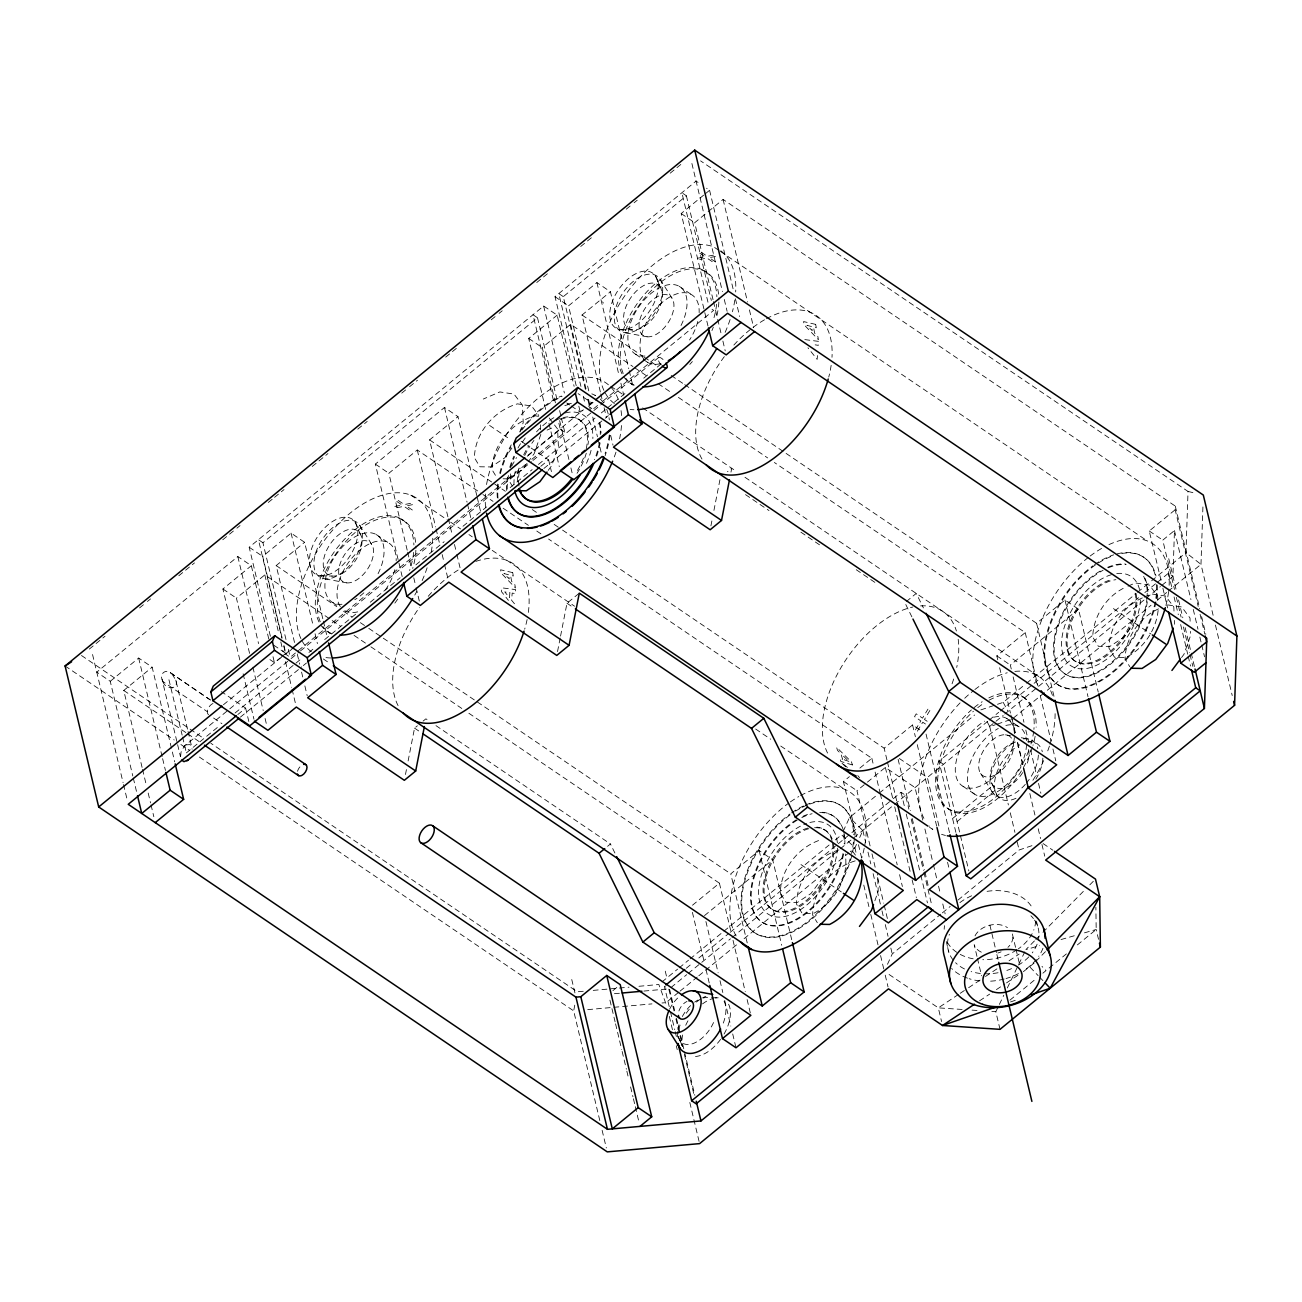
<?xml version="1.0" encoding="UTF-8"?>
<svg xmlns="http://www.w3.org/2000/svg" width="1302" height="1302" viewBox="0 0 1302 1302"><rect width="100%" height="100%" fill="white"/><g stroke="black" fill="none" stroke-linecap="round" stroke-linejoin="round"><path stroke-width="0.75" stroke-dasharray="5 3.75" d="M180.587 756.592L181.059 752.084L184.314 746.111L228.208 710.127M1161.937 585.314L1172.939 576.298L1174.469 530.549L1162.767 540.151L1174.502 589.464M708.142 211.673L723.098 199.434L1175.299 506.12L1175.169 509.766L1198.198 606.423M1151.603 580.806L1185.959 552.65L1188.026 491.456L700.574 160.878M1202.918 506.934L1200.981 564.352L1213.106 615.26M817.461 355.56L817.151 359.401L807.956 347.797M510.644 473.879L509.587 481.545L512.321 486.102M599.799 1120.55L573.677 1010.889L574.768 1005.16M405.475 774.511L406.598 768.701M408.112 760.97L414.541 728.127L417.389 725.8M557.533 651.553L560.169 638.013M560.56 636.092L566.988 603.233L579.292 593.159M710.908 525.878L712.422 518.147M713.935 510.417L720.364 477.574M730.975 472.121L731.724 468.264L727.476 471.747M519.905 432.101L523.225 422.499L522.411 405.182L513.997 394.083L499.822 391.935L483.319 399.03M540.818 434.429L534.194 453.617L528.238 461.705M874.863 900.772L878.232 891.219L877.532 873.967M843.175 831.343L849.522 817.493L877.678 794.448M856.504 844.412L854.909 847.879L850.239 851.72M859.678 837.495L862.868 830.578L849.522 817.493M887.476 964.31L892.244 953.943L940.809 914.15M1000.017 1029.345L995.818 1011.719L998.471 1006.234M999.366 1004.412L1003.777 995.265M1007.325 987.958L1017.936 966.035M1018.815 964.196L1025.016 951.404M511.702 466.197L516.487 457.604M915.404 729.885L920.839 720.901L914.541 716.621L916.217 713.854L922.516 718.134L927.952 709.151M917.34 731.187L922.776 722.203L929.075 726.483M929.888 710.469L924.453 719.453L927.61 721.585M511.849 448.165L504.704 457.865L491.131 466.946L479.885 466.783L474.4 457.686C474.921 432.85 493.946 410.716 517.415 403.864L531.59 406.012L538.8 415.517M527.05 463.333L522.297 469.794L508.708 478.876L503.093 478.794M548.207 470.396L551.771 465.546L558.395 446.358L557.598 429.042L553.985 424.289M822.978 877.418L810.967 893.514L797.263 902.514L785.903 902.27L780.305 893.091C780.647 869.085 798.338 846.886 821.025 839.741M1135.425 621.428L1123.414 637.524L1109.711 646.541L1098.367 646.297L1092.752 637.101C1093.094 616.058 1106.993 595.323 1126.197 586.958M1181.532 657.559L1183.941 654.336L1190.679 635.23L1190.533 631.389M1034.423 940.955L1025.895 949.581L1039.566 945.675M1035.839 939.507L1041.519 933.762M1042.935 932.313L1084.127 890.601M1089.807 884.855L1094.071 880.526M1023.356 971.683L1034.358 962.894M1035.774 961.446L1045.718 951.388M89.317 649.08L105.023 636.222M139.558 607.92L145.84 602.777M147.403 601.491L150.544 598.92M178.813 575.761L194.503 562.903M222.756 539.76L235.32 529.458M236.899 528.173L240.04 525.601M268.293 502.458L272.997 498.601M274.576 497.315L283.999 489.585M312.252 466.442L327.941 453.584M357.773 429.139L367.197 421.425M401.732 393.123L408.014 387.98M409.593 386.694L417.437 380.265M445.691 357.106L458.255 346.82M491.228 319.804L497.494 314.661M499.073 313.375L502.214 310.804M536.75 282.518L547.735 273.501M580.708 246.501L591.694 237.501M626.229 209.199L632.512 204.056M634.09 202.77L637.231 200.199M670.188 173.182L682.753 162.896M268.765 638.908L251.335 565.719L237.827 556.556L96.755 672.141L110.247 681.304L132.804 775.992M270.393 636.271L249.187 547.247L543.65 306.003L557.158 315.165L574.117 386.368M576.216 385.701L555.01 296.693L696.082 181.108L699.093 183.143M285.984 639.51L262.939 542.739L537.514 317.769L533.006 314.726L554.18 403.587M585.412 389.461L563.294 296.644L686.382 195.805L681.89 192.745L708.239 303.35M110.247 681.304L138.663 658.031L152.155 667.194L171.897 750.033M239.845 660L222.919 588.992L251.335 565.719M282.013 637.508L262.695 556.41L291.095 533.136L304.603 542.299L322.929 619.231M402.155 576.542L375.367 464.098L444.487 407.477L457.978 416.624L476.776 495.541M545.668 409.446L528.742 338.439L557.158 315.165M588.781 390.909L568.518 305.856L596.918 282.583L610.426 291.746L628.752 368.678M707.979 325.988L681.19 213.544L703.617 195.17M705.114 193.949L709.59 190.271L706.595 188.237M142.081 767.399L123.755 690.467L152.155 667.194M249.577 653.376L236.427 598.155L264.827 574.882L330.496 619.41M294.529 642.504L276.187 565.573L304.603 542.299M407.2 550.193L388.859 473.261L417.275 449.987L481.252 493.377M447.904 516.829L429.579 439.897L457.978 416.624M555.417 402.823L542.25 347.585L570.65 324.328L632.951 366.562M600.352 391.951L582.01 315.019L610.426 291.746M713.024 299.639L694.682 222.707L706.644 212.91M269.921 659.593L274.413 662.637L280.093 657.982M281.525 656.826L285.789 653.327L283.901 645.418M571.236 405.98L580.236 412.083L583.084 409.756M588.764 405.101L591.613 402.774L578.104 393.627M223.439 704.74L283.559 655.492M285.089 654.239L292.787 647.94M527.961 455.261L583.459 409.788M589.611 404.743L592.687 402.22M525.585 464.456L290.216 657.282L285.724 654.222L292.006 649.08M527.359 456.253L560.299 429.269L558.428 421.36M589.204 405.589L593.875 401.765M531.851 459.313L564.808 432.313L561.504 418.495M593.712 408.633L601.491 402.253M603.054 400.983L713.675 310.348L710.68 308.314M229.787 708.841L289.483 659.919M291.062 658.633L298.907 652.204M300.485 650.919L531.428 461.705M533.006 460.403L658.698 357.432M186.365 752.898L219.371 725.849M235.092 712.975L302.682 657.608M308.965 652.448L313.684 648.591M324.686 639.575L357.692 612.526M370.273 602.224L400.137 577.762M415.843 564.889L444.145 541.713M463.007 526.252L486.574 506.934M510.156 487.615L532.16 469.599M538.442 464.44L595.03 418.088M601.312 412.929L606.032 409.072M607.611 407.786L624.895 393.611M643.758 378.166L662.62 362.705M237.81 714.538L245.639 708.125L221.421 691.688M540.786 466.311L548.63 459.899L527.684 445.691M240.414 717.109L301.738 666.868M303.301 665.582L306.458 662.995M543.894 468.476L603.64 419.521M605.218 418.219L608.36 415.647M423.069 721.145L425.9 718.818L429.269 721.096M607.595 846.3L610.443 843.973L615.797 854.844M906.322 601.557L916.266 593.403L923.411 607.904M692.485 905.216L719.404 883.163L468.541 713.04M747.218 942.908L730.764 873.854L759.164 850.58L772.672 859.743L791.942 940.63M856.586 836.779L843.436 781.542L849.409 776.643M859.873 768.082L871.835 758.285L548.581 539.044M886.971 760.026L884.139 748.194L912.556 724.921L921.556 731.024M997.755 659.821L996.811 655.882L1025.227 632.609L774.365 462.487M1053.969 696.293L1036.587 623.3L1064.987 600.027L1078.495 609.19L1098.237 692.046M1161.01 580.301L1149.259 530.988L1177.659 507.715M612.917 990.627L618.759 985.842M704.496 915.599L772.672 859.743M870.094 845.942L856.944 790.705L865.911 783.365M867.409 782.128L885.344 767.431L915.046 787.58L923.037 821.123M1011.263 668.984L1010.319 665.045L1078.495 609.19M879.241 793.162L974.612 715.01M661.969 981.952L677.593 969.144M679.156 967.874L688.514 960.192M690.076 958.907L829.081 845.031M835.331 839.92L841.58 834.794L854.909 847.879L856.781 855.707M980.878 709.883L1003.224 702.364L1025.081 684.445M1026.643 683.176L1135.979 593.598M1137.541 592.312L1150.04 582.075M686.317 968.232L692.583 963.089M698.865 957.963L728.648 933.55M730.21 932.281L836.812 844.949M838.374 843.663L891.675 799.998M893.237 798.712L901.082 792.283L905.574 795.343L908.877 809.16M955.88 832.352L938.954 761.263L987.681 721.341M989.243 720.055L998.683 712.324M1000.245 711.038L1138.566 597.716M1144.849 592.556L1155.851 583.54M1157.429 582.254L1168.431 573.238L1172.939 576.298M671.035 987.502L686.675 974.677M688.237 973.408L730.471 938.807M732.033 937.521L1003.175 715.368M1004.753 714.082L1144.784 599.359M1146.216 598.188L1160.424 586.551M678.521 992.401L666.022 1002.638L662.002 1002.996M680.067 991.131L697.254 977.053M698.8 975.784L737.827 943.804M744.077 938.693L848.676 852.989M997.186 724.124L1012.093 719.111L1151.033 605.284M1157.266 600.173L1166.641 592.491M1168.203 591.206L1200.981 564.352L1185.959 552.65M952.592 818.535L990.464 787.498A33.087 18.846 -55.9 0 1 1015.202 741.814M957.1 821.578L994.972 790.558M942.371 912.881L950.2 906.452M958.044 900.04L1019.124 849.994L1032.16 845.6M1009.929 1000.148L1036.587 978.307M1042.869 973.18L1045.994 970.608L1041.974 966.393M1049.135 968.037L1066.387 953.894M1077.372 944.91L1096.186 929.498L1095.877 907.315M958.532 994.419L938.319 1007.862L887.573 973.457M960.209 993.296L966.947 988.804M968.623 987.697L983.791 977.607M985.468 976.484L997.267 968.639M1009.05 960.795L1019.157 954.073M979.56 1000.831L989.666 994.11M996.404 989.618L1004.835 984.019M1006.511 982.896L1021.679 972.806M185.795 744.874L190.059 744.614L192.159 749.203M1128.02 586.16L1135.295 582.954L1149.357 585.037L1157.657 596.039L1157.885 601.801M1142.359 597.911C1123.154 606.293 1109.255 627.027 1108.93 648.07L1114.528 657.25L1125.888 657.494C1143.872 648.461 1156.583 629.338 1158.194 609.466M1144.181 597.113L1151.473 593.924L1165.518 596.007L1173.818 607.009L1174.046 612.754M1158.536 608.88C1139.331 617.262 1125.433 637.98 1125.091 659.04L1129.762 666.689M839.025 849.913C815.605 856.928 796.775 879.241 796.482 904.06L802.081 913.239L813.441 913.483C834.728 902.644 848.985 877.873 845.275 853.949M855.186 860.882C831.766 867.897 812.953 890.194 812.643 915.029L817.314 922.679M547.084 430.083L552.601 427.723M1010.531 1001.954L1016.195 999.985M987.079 721.617L989.732 726.63L995.33 724.758M1061.049 939.539L1076.656 935.08M1084.468 932.834L1096.186 929.498L1098.514 939.279M697.807 258.187L705.049 256.787L698.751 252.507L700.981 252.067L707.279 256.348L714.521 254.932M699.744 259.505L706.986 258.089L713.284 262.369L715.514 261.93L709.216 257.666L716.458 256.25M394.815 506.429L402.074 505.013L395.775 500.733L398.005 500.31L404.304 504.574L411.546 503.158M396.768 507.731L404.011 506.332L410.309 510.596L412.539 510.156L406.24 505.892L413.483 504.476M583.28 991.261L577.323 991.798L210.891 743.296M593.224 990.383L629.012 987.176M638.957 986.281L658.845 984.507L666.966 1006.544M614.414 993.703L620.305 993.182M643.904 991.066L669.472 988.788L674.631 1010.482M587.723 1009.636L651.976 1003.891M620.956 329.731L632.56 329.976M320.601 575.826L332.205 576.07M1027.799 741.782L1031.672 741.863M711.478 997.69L719.209 997.853A33.087 18.846 -55.9 0 0 715.465 997.983M962.113 1009.457L938.319 1007.862L941.574 1021.565M972.024 1010.124L977.965 1010.515M991.847 1011.459L995.818 1011.719M804.815 339.61L818.616 341.384L818.291 345.323L815.166 344.851M1167.634 604.893L1181.695 606.96L1189.995 617.978L1190.223 623.723M538.556 416.331L535.008 415.794C511.54 422.645 492.514 444.779 491.993 469.615L496.567 477.199M625.465 332.791L647.11 336.795M325.093 578.869L346.739 582.873M1005.518 734.816L1011.41 735.907M1021.256 737.729L1027.164 738.82M1188.026 491.456L1193.755 492.807M210.68 700.085L170.269 672.678C165.598 668.723 159.544 674.127 162.066 679.4L177.153 742.71M681.19 213.544L694.682 222.707M1149.259 530.988L1162.767 540.151M718.785 250.31L713.805 246.941A93.093 53.024 -55.9 0 0 629.208 289.728A93.093 53.024 -55.9 0 0 603.9 390.356M720.445 251.432L1147.241 540.9M703.926 270.572L705.944 271.939M679.286 286.342L691.395 294.561M1113.422 608.587L1150.903 634.009M563.294 296.644L558.802 293.601L580.92 386.417M555.01 296.693L568.518 305.856M582.01 315.019L642.618 356.113M644.311 357.253L657.77 366.399M671.246 375.529L683.029 383.52M684.722 384.66L1036.587 623.3M635.636 354.242L641.707 358.343M643.221 359.368L647.761 362.461M1075.24 661.188L1076.217 661.839M634.627 367.717L646.41 375.708M658.194 383.699L671.669 392.83M678.407 397.403L767.643 457.913M631.193 383.716L633.211 385.083A67.297 38.328 -55.9 0 1 625.823 378.215M610.801 386.287L624.228 395.385M642.667 407.9L736.769 471.682M744.972 477.281L1040.884 677.968M528.742 338.439L542.25 347.585M996.811 655.882L1010.319 665.045M745.525 494.63L769.01 510.563M800.893 532.176L821.025 545.831M856.244 569.723L876.376 583.377M594.949 395.19L595.616 395.629A76.834 43.763 -55.9 0 0 590.294 393.35M1021.224 695.789L1023.242 697.156M566.744 402.936L569.739 404.971M578.218 419.032L579.195 419.7M1006.674 718.427L1018.799 726.646M560.299 429.269L564.808 432.313M521.125 441.248L526.041 444.568M489.617 425.461L507.617 437.684M938.954 761.263L943.445 764.307L968.851 870.957M963.041 786.31L975.149 794.529M1043.114 843.582L1052.927 850.239M429.579 439.897L505.339 491.277M532.274 509.554L537.335 512.972M554.164 524.397L560.902 528.97M562.578 530.109L884.139 748.194M899.291 758.464L927.349 777.489L939.572 828.788M948.491 808.949L950.509 810.316M482.928 494.516L493.035 501.368M503.125 508.219L528.384 525.341M536.798 531.053L541.86 534.487M929.53 827.242L932.85 829.488A93.093 53.024 -55.9 0 1 929.042 825.907M375.367 464.098L388.859 473.261M843.436 781.542L856.944 790.705M410.83 495.167L449.027 521.077M450.687 522.2L460.648 528.954M468.948 534.585L472.268 536.847M492.205 550.355L574.573 606.211M755.665 729.039L770.703 739.243M780.744 746.046L844.266 789.126M566.988 603.233L573.694 607.79M400.951 518.798L402.969 520.165M823.775 829.26L824.752 829.927M376.294 534.569L388.419 542.788M800.974 864.577L841.727 892.212M262.939 542.739L258.431 539.679L281.964 638.419M332.661 602.468L338.715 606.586M249.187 547.247L262.695 556.41M276.187 565.573L336.795 606.667M343.533 611.24L351.947 616.953M360.377 622.665L367.099 627.222M368.791 628.361L730.764 873.854M772.265 909.414L773.242 910.082M332.173 620.549L340.587 626.262M354.063 635.392L369.215 645.662M370.891 646.817L461.803 708.467M328.218 631.958L330.22 633.325A67.297 38.328 -55.9 0 1 322.847 626.457M435.975 725.637L610.443 843.973M222.919 588.992L236.427 598.155M323.319 658.958L329.959 663.467M414.541 728.127L419.586 731.545M273.778 645.19L285.789 653.327M170.269 672.678L209.882 699.727M162.066 679.4L162.929 681.581L207.311 711.673M213.577 718.02L221.91 723.668M81.473 655.508L204.17 738.722M123.755 690.467L185.958 732.635M187.634 733.775L199.401 741.766M65.1 665.973L174.208 739.975M180.913 744.516L189.311 750.212M199.385 757.048L573.677 1010.889M845.584 766.748L841.32 762.581L848.806 768.489M1030.094 967.207L1038.133 975.621M1039.484 977.021L1043.504 981.22M172.076 674.078L175.819 680.132L187.569 729.478M514.485 603.786L511.605 600.271L512.191 593.094L515.315 593.549L515.641 589.611L501.84 587.837L501.514 591.678L508.415 600.368M857.79 775.585L859.532 777.733M549.167 417.942L552.78 422.694M853.07 851.98L855.447 855.137M602.598 301.852L603.396 303.089M980.65 773.486L992.629 792.544M660 279.067A33.087 18.846 -55.9 0 1 637.427 329.797A33.087 18.846 -55.9 0 1 618.043 301.641A33.087 18.846 -55.9 0 1 660 279.067L671.978 298.109A23.81 13.557 -55.9 0 1 655.736 334.647A23.81 13.557 -55.9 0 1 641.772 314.368A23.81 13.557 -55.9 0 1 671.978 298.109M359.629 525.145A33.087 18.846 -55.9 0 1 337.072 575.875A33.087 18.846 -55.9 0 1 317.672 547.719A33.087 18.846 -55.9 0 1 359.629 525.145L371.607 544.203A23.81 13.557 -55.9 0 1 355.365 580.725A23.81 13.557 -55.9 0 1 341.401 560.446A23.81 13.557 -55.9 0 1 371.607 544.203M162.929 681.581C164.915 689.686 179.318 690.353 175.819 680.132M1003.224 702.364L1007.65 710.729M905.785 604.535L912.051 617.213M1015.462 742.042A26.463 15.071 -55.9 0 0 990.692 780.565L997.137 795.587M655.492 276.008A33.087 18.846 -55.9 0 1 632.935 326.737A33.087 18.846 -55.9 0 1 613.535 298.581A33.087 18.846 -55.9 0 1 655.492 276.008L660.195 287.01A26.463 15.071 -55.9 0 1 642.146 327.583A26.463 15.071 -55.9 0 1 626.636 305.059A26.463 15.071 -55.9 0 1 660.195 287.01M657.656 281.053L661.921 291.03M678.244 1036.555L682.508 1046.531A33.087 18.846 -55.9 0 1 682.639 1034.781M679.986 1040.591L682.329 1046.076M355.12 522.102A33.087 18.846 -55.9 0 1 332.563 572.831A33.087 18.846 -55.9 0 1 313.18 544.659A33.087 18.846 -55.9 0 1 355.12 522.102L361.565 537.124M1215.433 625.058L1232.229 695.545M1175.299 506.12L1199.728 608.701M1201.616 616.578L1205.847 634.334M1200.086 614.316L1204.789 634.041M1174.469 530.549L1190.923 599.587M1193.267 609.45L1197.97 629.192M1199.858 637.069L1201.258 642.993M1201.73 644.962L1204.545 656.794M1168.74 558.672L1176.227 590.115M1178.57 599.962L1182.818 617.766M1185.146 627.58L1194.569 667.145M1176.39 597.358L1181.093 617.083M1183.437 626.946L1189.54 652.595M1190.012 654.564L1192.844 666.396M1168.431 573.238L1172.191 589.041M1174.078 596.934L1178.31 614.723M1180.67 624.586L1187.717 654.222M1188.189 656.192L1190.549 666.071M1162.881 588.195L1167.585 607.92M1064.987 600.027L1088.016 696.684M1025.227 632.609L1037.906 685.877M1040.265 695.74L1051.072 741.098M1052.944 748.992L1055.776 760.84M1013.135 676.877L1023.942 722.252M1025.83 730.129L1028.645 741.977M1030.533 749.871L1036.636 775.504M1038.524 783.397L1040.868 793.26M1012.093 719.111L1015.82 734.767M1017.692 742.612L1023.291 766.097M1029.817 793.52L1034.944 815.052M1038.215 828.756L1040.542 838.553M1041.942 844.428L1044.741 856.179M999.643 667.714L1010.45 713.089M1010.922 715.058L1015.153 732.814M1017.497 742.677L1023.144 766.357M1036.441 921.149L1037.71 926.438M989.732 726.63L1008.399 804.962M1010.271 812.79L1014.925 832.369M1017.253 842.166L1019.124 849.994M1015.544 947.335L1012.305 933.762A19.855 14.468 -13.4 0 1 1007.943 947.368M1015.999 949.272L1019.694 964.782M989.894 925.169L996.421 952.576M996.893 954.529L998.292 960.404M926.048 734.084L949.549 832.71M976.972 956.384L974.205 944.764A19.855 14.468 -13.4 0 0 983.026 952.869M977.428 958.337L981.594 975.784M947.563 862.315L948.979 868.239M912.556 724.921L915.371 736.753M917.259 744.646L936.984 827.502M924.908 829L932.899 862.542M933.371 864.512L936.659 878.329M938.547 886.206L940.418 894.1M942.778 903.962L945.122 913.825M946.277 941.525L948.8 952.087M898.12 759.326L910.342 810.609M912.214 818.502L924.436 869.785M924.908 871.77L928.668 887.541M911.221 819.039L923.46 870.387M923.932 872.356L931.923 905.932M901.082 792.283L904.369 806.117M906.257 814.01L920.368 873.251M920.839 875.237L927.431 902.872M887.443 761.995L896.834 801.446M885.344 767.431L892.863 798.989M894.734 806.882L910.244 871.982M912.132 879.875L916.364 897.631M871.835 758.285L873.251 764.193M875.123 772.086L879.827 791.811M880.298 793.781L897.208 864.805M899.568 874.667L902.384 886.499M723.098 199.434L747.527 302.015M749.415 309.892L753.646 327.648M871.982 853.835L875.269 867.637M877.613 877.499L883.716 903.149M884.188 905.118L887.476 918.935M862.868 830.578L865.667 842.329M867.995 852.126L870.794 863.877M873.121 873.658L881.519 908.91M881.991 910.863L883.391 916.738M885.262 924.566L888.045 936.317M890.845 948.068L892.244 953.943M709.59 190.271L733.091 288.898M735.435 298.76L739.666 316.516M858.474 844.673L861.761 858.474M691.899 163.499L722.415 291.583M724.286 299.476L727.102 311.308M863.779 885.083L868.906 906.615M870.778 914.46L878.232 945.773M880.575 955.57L883.83 969.274M885.23 975.149L888.029 986.9M713.48 301.608L717.239 317.395M717.711 319.364L720.999 333.166M722.887 341.059L725.23 350.922M686.382 195.805L711.331 300.469M759.164 850.58L781.721 945.268M629.224 370.647L632.984 386.434M596.918 282.583L619.003 375.301M620.891 383.195L623.707 395.027M719.404 883.163L731.154 932.476M733.026 940.369L745.249 991.668M747.12 999.562L750.88 1015.332M600.808 393.92L602.224 399.828M604.112 407.721L606.455 417.584M610.687 435.34L613.03 445.203M570.65 324.328L586.632 391.397M588.52 399.275L590.392 407.168M592.736 417.031L597.439 436.756M597.911 438.741L601.67 454.512M587.772 399.34L590.587 411.188M583.263 396.296L585.151 404.19M705.912 921.507L718.118 972.806M720.006 980.699L722.822 992.531M724.709 1000.424L730.813 1026.057M732.7 1033.951L735.988 1047.768M578.837 406.159L580.236 412.083M692.404 912.36L704.154 961.673M706.026 969.567L709.33 983.368M543.65 306.003L564.384 393.041M537.514 317.769L557.272 400.723M559.632 410.602L561.032 416.526M559.632 420.579L569.039 460.029M570.911 467.923L572.799 475.816M548.956 423.264L559.29 466.653M548.63 459.899L551.43 471.633M665.273 971.162L667.129 978.99M676.519 1018.376L684.038 1049.933M684.51 1051.902L694.845 1095.307M674.045 1010.987L668.87 989.26L664.378 986.216L670.009 1009.913M675.933 1018.896L682.508 1046.531M684.396 1054.441L694.275 1095.91M670.481 1011.882L674.729 1029.654M675.185 1031.64L676.601 1037.564M669.293 1016.341L672.548 1030.045M676.291 1045.718L677.219 1049.624M689.816 1102.501L699.141 1141.659M609.922 1000.148L615.097 1021.842M615.569 1023.828L621.672 1049.461M622.144 1051.446L626.376 1069.186M626.848 1071.172L628.248 1077.079M630.607 1086.942L632.951 1096.805M633.423 1098.79L634.839 1104.698M635.295 1106.667L639.054 1122.454M477.248 497.51L481.008 513.297M444.487 407.477L467.044 502.165M467.516 504.134L471.275 519.921M571.757 979.527L575.028 993.231M602.126 1130.331L606.325 1147.957M448.376 518.814L452.136 534.585M454.479 544.448L456.367 552.341M456.839 554.31L460.599 570.097M417.275 449.987L435.6 526.919M436.072 528.889L439.832 544.675M442.175 554.538L444.063 562.431M444.519 564.401L448.279 580.187M407.656 552.162L411.416 567.949M413.776 577.811L415.647 585.705M416.119 587.674L419.407 601.475M323.401 621.2L327.16 636.987M291.095 533.136L313.18 625.855M315.068 633.748L317.411 643.611M297.344 654.336L299.688 664.199M301.576 672.092L302.975 678.017M304.863 685.894L307.207 695.756M288.344 649.372L290.216 657.282M283.836 646.329L285.724 654.222M264.827 574.882L278.937 634.058M280.809 641.951L283.152 651.814M285.512 661.676L291.615 687.326M292.087 689.295L295.847 705.066M273.013 656.713L274.413 662.637M237.827 556.556L258.561 643.595M252.881 667.194L263.216 710.583M265.087 718.476L266.975 726.37M243.132 673.818L253.939 719.192M245.639 708.125L248.91 721.829M188.041 731.447L191.801 747.25M168.951 679.758L182.134 735.109M182.606 737.078L185.893 750.912M177.625 744.695L180.457 756.56M172.369 752.019L174.712 761.882M138.663 658.031L162.148 756.657M162.62 758.643L165.452 770.475M142.553 769.368L146.312 785.139M148.184 793.032L150.544 802.895M151.016 804.88L153.831 816.712M133.276 777.961L137.036 793.748M92.556 654.515L123.072 782.616M123.544 784.585L127.303 800.372M540.363 424.81L540.721 432.508M1174.355 620.436L1174.518 624.26M678.928 1010.97A10.351 5.892 -55.9 0 1 686.968 1001.433M661.286 364.999A6.624 2.506 50.7 0 1 658.405 357.611A6.624 2.506 50.7 0 1 665.062 361.744M208.58 714.635A6.624 3.776 -55.9 0 1 208.06 708.695A6.624 3.776 -55.9 0 1 213.609 703.308M297.54 771.272A6.624 3.776 -55.9 0 1 301.12 765.706M1023.405 738.934A33.087 18.846 -55.9 0 1 1037.808 748.715M1038.361 755.079A33.087 18.846 -55.9 0 1 1026.432 783.072M1025.325 784.357A33.087 18.846 -55.9 0 1 990.464 787.498M1027.913 741.994A33.087 18.846 -55.9 0 1 1042.3 751.759M1042.853 758.122A33.087 18.846 -55.9 0 1 1035.92 779.084M1015.999 798.256A33.087 18.846 -55.9 0 1 994.468 783.332A33.087 18.846 -55.9 0 1 1019.694 744.858M1028.58 749.545A26.463 15.071 -55.9 0 1 1025.992 766.553M1022.737 772.558A26.463 15.071 -55.9 0 1 990.692 780.565M724.075 1001.173A33.087 18.846 -55.9 0 1 722.935 1024.039M677.463 1037.124A33.087 18.846 -55.9 0 1 678.13 1031.737M678.57 1029.882A33.087 18.846 -55.9 0 1 681.239 1022.233M686.252 1013.282A33.087 18.846 -55.9 0 1 690.483 1007.829M696.44 1002.068A33.087 18.846 -55.9 0 1 701.16 998.699M702.738 997.804A33.087 18.846 -55.9 0 1 705.896 996.323M728.583 1004.216A33.087 18.846 -55.9 0 1 722.561 1036.522M720.608 1039.37A33.087 18.846 -55.9 0 1 693.152 1056.443M685.731 1025.276A33.087 18.846 -55.9 0 1 688.904 1019.222M702.494 1003.907A33.087 18.846 -55.9 0 1 713.48 998.374M669.602 1009.18A23.81 13.557 -55.9 0 1 679.904 996.03M713.545 1022.526A26.463 15.071 -55.9 0 1 691.346 1044.058A26.463 15.071 -55.9 0 1 677.805 1031.461M677.951 1029.605A26.463 15.071 -55.9 0 1 679.611 1022.623M682.329 1016.504A26.463 15.071 -55.9 0 1 692.99 1003.419M694.65 1002.133A26.463 15.071 -55.9 0 1 698.035 1000.001M703.015 998.016A26.463 15.071 -55.9 0 1 707.604 997.609M1035.611 921.067A46.319 33.754 -13.4 0 1 1033.755 930.1M1032.16 933.632A46.319 33.754 -13.4 0 1 1018.392 948.816M1016.797 949.89A46.319 33.754 -13.4 0 1 982.782 959.704M973.18 958.809A46.319 33.754 -13.4 0 1 959.623 954.073M956.758 952.315A46.319 33.754 -13.4 0 1 946.798 941.265M944.178 929.254A46.319 33.754 -13.4 0 1 944.552 925.657M959.851 902.644A46.319 33.754 -13.4 0 1 971.617 895.809M987.079 891.349A46.319 33.754 -13.4 0 1 1032.991 909.056M1042.951 948.279A51.608 37.612 -13.4 0 1 1038.67 956.4M1036.359 959.476A51.608 37.612 -13.4 0 1 1023.291 970.836M1018.441 973.619A51.608 37.612 -13.4 0 1 1006.039 978.534M1004.184 979.039A51.608 37.612 -13.4 0 1 987.111 981.285M979.674 980.894A51.608 37.612 -13.4 0 1 969.144 978.713M967.516 978.176A51.608 37.612 -13.4 0 1 951.632 968.444M1001.092 951.843A19.855 14.468 -13.4 0 1 997.837 953.015M975.019 935.878A19.855 14.468 -13.4 0 1 1007.455 927.626M1034.504 920.042A46.319 33.754 -13.4 0 1 1038.215 940.597M1037.108 944.194A46.319 33.754 -13.4 0 1 1032.258 952.869M1028.808 956.905A46.319 33.754 -13.4 0 1 1018.522 965.026M1011.54 968.623A46.319 33.754 -13.4 0 1 1003.972 971.341M998.081 972.74A46.319 33.754 -13.4 0 1 984.166 973.75M980.308 973.457A46.319 33.754 -13.4 0 1 971.113 971.585M964.505 968.965A46.319 33.754 -13.4 0 1 955.587 962.731M953.097 959.965A46.319 33.754 -13.4 0 1 949.402 934.331M1030.924 915.794A46.319 33.754 -13.4 0 1 1033.414 918.561M993.751 717.239A40.378 22.997 -55.9 0 1 1007.016 760.205A40.378 22.997 -55.9 0 1 957.93 781.119A40.378 22.997 -55.9 0 1 984.605 721.145M1005.876 725.458A40.378 22.997 -55.9 0 1 1026.464 740.626M1026.546 744.679A40.378 22.997 -55.9 0 1 995.688 792.69A40.378 22.997 -55.9 0 1 967.402 776.497A40.378 22.997 -55.9 0 1 998.26 728.485M600.238 399.03A76.834 43.763 -55.9 0 1 604.063 403.474M609.938 435.389A76.834 43.763 -55.9 0 1 605.137 455.635M497.999 498.21A76.834 43.763 -55.9 0 1 498.503 483.205M500.391 473.651A76.834 43.763 -55.9 0 1 510.97 447.058M521.809 430.197A76.834 43.763 -55.9 0 1 562.057 396.475M606.699 409.284A76.834 43.763 -55.9 0 1 609.336 419.944M609.271 434.933A76.834 43.763 -55.9 0 1 605.088 453.389M497.331 497.755A76.834 43.763 -55.9 0 1 497.836 482.749M499.724 473.196A76.834 43.763 -55.9 0 1 511.263 444.845M519.921 431.369A76.834 43.763 -55.9 0 1 561.39 396.02M599.848 422.743A63.928 36.407 -55.9 0 1 600.971 433.175M600.092 442.908A63.928 36.407 -55.9 0 1 596.576 456.416M507.259 489.129A63.928 36.407 -55.9 0 1 508.48 475.507M510.433 467.76A63.928 36.407 -55.9 0 1 514.583 456.628M522.444 442.094A63.928 36.407 -55.9 0 1 526.675 435.991M564.824 405.606A63.928 36.407 -55.9 0 1 568.193 404.613M588.65 406.484A63.928 36.407 -55.9 0 1 591.775 408.665M599.18 422.287A63.928 36.407 -55.9 0 1 600.255 434.591M599.425 442.452A63.928 36.407 -55.9 0 1 594.509 459.687M506.69 490.48A63.928 36.407 -55.9 0 1 507.438 477.102M509.749 467.304A63.928 36.407 -55.9 0 1 513.916 456.172M517.984 448.002A63.928 36.407 -55.9 0 1 521.777 441.638M567.526 404.157A63.928 36.407 -55.9 0 1 571.35 403.408M565.296 412.946A53.838 30.662 -55.9 0 1 592.849 438.562M591.075 450.362A53.838 30.662 -55.9 0 1 585.037 466.344M514.013 484.621A53.838 30.662 -55.9 0 1 515.315 471.21M536.522 431.857A53.838 30.662 -55.9 0 1 555.157 416.965M560.397 419.407A47.669 27.147 -55.9 0 1 588.081 444.356M586.274 453.242A47.669 27.147 -55.9 0 1 577.046 473.293M518.977 486.037A47.669 27.147 -55.9 0 1 520.116 468.102M524.69 455.521A47.669 27.147 -55.9 0 1 529.833 446.26M531.818 443.315A47.669 27.147 -55.9 0 1 533.934 440.434M486.541 484.539A93.093 53.024 -55.9 0 1 540.118 396.605A93.093 53.024 -55.9 0 1 610.052 386.32M611.273 387.589A93.093 53.024 -55.9 0 1 618.678 400.446M621.054 410.618A93.093 53.024 -55.9 0 1 621.559 415.956M621.477 425.51A93.093 53.024 -55.9 0 1 619.606 438.807M615.976 452.168A93.093 53.024 -55.9 0 1 613.356 459.378M485.597 507.194A93.093 53.024 -55.9 0 1 485.402 494.028M920.53 605.902A93.093 53.024 -55.9 0 1 956.4 630.998M958.174 639.249A93.093 53.024 -55.9 0 1 956.71 667.438M953.666 679.026A93.093 53.024 -55.9 0 1 951.843 684.38M827.584 753.061A93.093 53.024 -55.9 0 1 840.783 667.975A93.093 53.024 -55.9 0 1 912.783 607.025M1014.844 671.409A93.093 53.024 -55.9 0 1 1052.732 696.326M1055.108 713.659A93.093 53.024 -55.9 0 1 1049.982 744.353M1049.412 746.127A93.093 53.024 -55.9 0 1 1046.792 753.337M1043.699 760.563A93.093 53.024 -55.9 0 1 1030.875 783.332M945.48 835.428A93.093 53.024 -55.9 0 1 941.558 834.289M923.899 818.388A93.093 53.024 -55.9 0 1 960.583 702.348M964.733 698.246A93.093 53.024 -55.9 0 1 973.391 690.695M974.856 689.555A93.093 53.024 -55.9 0 1 1007.227 672.792M989.015 700.232A67.297 38.328 -55.9 0 1 1036.148 727.216M1035.139 736.297A67.297 38.328 -55.9 0 1 1032.974 745.379M1032.453 747.104A67.297 38.328 -55.9 0 1 950.021 810.023A67.297 38.328 -55.9 0 1 973.424 711.283M977.769 707.653A67.297 38.328 -55.9 0 1 984.198 703.08M988.836 697.921A67.297 38.328 -55.9 0 1 1033.902 729.397M1033.69 731.219A67.297 38.328 -55.9 0 1 1030.972 744.012M1028.613 750.961A67.297 38.328 -55.9 0 1 946.603 807.728A67.297 38.328 -55.9 0 1 971.422 709.915M974.189 707.556A67.297 38.328 -55.9 0 1 982.18 701.713M562.969 417.649A47.669 27.147 -55.9 0 1 586.209 448.995M583.442 458.109A47.669 27.147 -55.9 0 1 576.054 472.626M517.578 481.74A47.669 27.147 -55.9 0 1 519.14 467.434M523.713 454.854A47.669 27.147 -55.9 0 1 528.856 445.593M555.791 420.286A47.669 27.147 -55.9 0 1 561.211 418.137M340.343 606.569A40.378 22.997 -55.9 0 1 360.182 549.851A40.378 22.997 -55.9 0 1 396.166 560.837M394.815 569.69A40.378 22.997 -55.9 0 1 384.611 591.092M357.692 611.859A40.378 22.997 -55.9 0 1 344.77 610.687M341.97 604.274A40.378 22.997 -55.9 0 1 328.853 567.802A40.378 22.997 -55.9 0 1 371.461 532.909A40.378 22.997 -55.9 0 1 377.157 575.451M363.86 592.801A40.378 22.997 -55.9 0 1 354.73 599.75M809.616 804.131A76.834 43.763 -55.9 0 1 854.324 835.152M854.275 839.074A76.834 43.763 -55.9 0 1 852.615 852.061M851.736 855.902A76.834 43.763 -55.9 0 1 787.97 933.957A76.834 43.763 -55.9 0 1 741.782 898.998A76.834 43.763 -55.9 0 1 793.927 812.188M795.571 811.113A76.834 43.763 -55.9 0 1 800.47 808.249M802.309 807.305A76.834 43.763 -55.9 0 1 807.793 804.831M805.303 805.141A76.834 43.763 -55.9 0 1 853.656 834.696M853.38 842.199A76.834 43.763 -55.9 0 1 851.524 853.526M850.108 858.946A76.834 43.763 -55.9 0 1 786.457 933.811A76.834 43.763 -55.9 0 1 741.066 899.877A76.834 43.763 -55.9 0 1 789.988 813.994M791.616 812.839A76.834 43.763 -55.9 0 1 803.464 805.954M822.522 812.269A63.928 36.407 -55.9 0 1 840.636 824.573M843.729 834.68A63.928 36.407 -55.9 0 1 844.168 843.696M842.964 853.591A63.928 36.407 -55.9 0 1 790.493 922.028A63.928 36.407 -55.9 0 1 750.587 893.091A63.928 36.407 -55.9 0 1 796.336 819.804M802.878 816.321A63.928 36.407 -55.9 0 1 809.779 813.717M819.674 812.627A63.928 36.407 -55.9 0 1 843.289 830.041M843.777 831.848A63.928 36.407 -55.9 0 1 844.835 844.152M843.631 854.047A63.928 36.407 -55.9 0 1 790.672 922.695A63.928 36.407 -55.9 0 1 751.319 892.423A63.928 36.407 -55.9 0 1 798.549 819.349M801.804 817.607A63.928 36.407 -55.9 0 1 812.106 813.717M809.893 822.506A53.838 30.662 -55.9 0 1 837.479 846.284M837.446 848.123A53.838 30.662 -55.9 0 1 794.008 913.304A53.838 30.662 -55.9 0 1 759.066 885.425A53.838 30.662 -55.9 0 1 806.573 823.499M816.793 827.128A47.669 27.147 -55.9 0 1 832.124 841.385M832.483 843.078A47.669 27.147 -55.9 0 1 798.338 906.192A47.669 27.147 -55.9 0 1 763.46 884.058A47.669 27.147 -55.9 0 1 808.526 827.877M800.584 795.555A93.093 53.024 -55.9 0 1 864.593 846.3M864.219 848.172A93.093 53.024 -55.9 0 1 861.794 857.823M736.102 935.894A93.093 53.024 -55.9 0 1 788.784 803.057M790.395 801.902A93.093 53.024 -55.9 0 1 798.793 796.547M475.865 561.39A93.093 53.024 -55.9 0 1 528.173 613.567M527.115 619.54A93.093 53.024 -55.9 0 1 524.673 629.192M398.07 705.619A93.093 53.024 -55.9 0 1 419.537 607.35M428.244 596.283A93.093 53.024 -55.9 0 1 458.125 570.048M300.908 638.582A93.093 53.024 -55.9 0 1 350.743 512.63A93.093 53.024 -55.9 0 1 432.769 532.599M432.769 538.247A93.093 53.024 -55.9 0 1 431.157 552.341M427.121 567.786A93.093 53.024 -55.9 0 1 422.043 580.838M416.721 591.58A93.093 53.024 -55.9 0 1 414.752 595.079M330.952 657.966A93.093 53.024 -55.9 0 1 323.466 657.136M311.373 651.749A93.093 53.024 -55.9 0 1 301.755 640.291M319.023 622.014A67.297 38.328 -55.9 0 1 354.209 530.321A67.297 38.328 -55.9 0 1 413.89 544.952M413.613 552.406A67.297 38.328 -55.9 0 1 409.593 570.488M331.245 633.39A67.297 38.328 -55.9 0 1 320.829 625.09M320.243 621.705A67.297 38.328 -55.9 0 1 358.18 530.126A67.297 38.328 -55.9 0 1 415.924 548.256M415.875 550.225A67.297 38.328 -55.9 0 1 412.701 568.388M397.761 599.066A67.297 38.328 -55.9 0 1 394.294 603.835M814.596 827.746A47.669 27.147 -55.9 0 1 832.548 840.05M833.459 843.745A47.669 27.147 -55.9 0 1 799.314 906.859A47.669 27.147 -55.9 0 1 764.437 884.725A47.669 27.147 -55.9 0 1 809.502 828.528M660.684 363.632A40.378 22.997 -55.9 0 1 640.682 338.601A40.378 22.997 -55.9 0 1 673.443 295.147A40.378 22.997 -55.9 0 1 699.141 312.61M697.807 321.448A40.378 22.997 -55.9 0 1 689.572 339.968M644.946 356.032A40.378 22.997 -55.9 0 1 631.616 320.097A40.378 22.997 -55.9 0 1 673.72 284.585A40.378 22.997 -55.9 0 1 680.946 325.663M1121.885 553.464A76.834 43.763 -55.9 0 1 1155.981 576.07M1157.234 585.005A76.834 43.763 -55.9 0 1 1156.322 600.01M1155.981 601.915A76.834 43.763 -55.9 0 1 1094.185 684.347A76.834 43.763 -55.9 0 1 1044.709 652.546A76.834 43.763 -55.9 0 1 1096.919 563.945M1098.562 562.887A76.834 43.763 -55.9 0 1 1112.608 555.905M1117.262 553.822A76.834 43.763 -55.9 0 1 1155.313 575.614M1156.567 584.549A76.834 43.763 -55.9 0 1 1104.828 677.528A76.834 43.763 -55.9 0 1 1044.334 659.658A76.834 43.763 -55.9 0 1 1092.964 565.768M1094.608 564.612A76.834 43.763 -55.9 0 1 1113.731 554.831M1143.628 576.33A63.928 36.407 -55.9 0 1 1147.143 595.47M1147.046 597.374A63.928 36.407 -55.9 0 1 1097.635 671.816A63.928 36.407 -55.9 0 1 1053.497 646.313A63.928 36.407 -55.9 0 1 1100.857 570.667M1107.595 567.33A63.928 36.407 -55.9 0 1 1125.514 564.043M1145.044 578.381A63.928 36.407 -55.9 0 1 1147.827 595.925M1147.29 601.768A63.928 36.407 -55.9 0 1 1095.47 673.671A63.928 36.407 -55.9 0 1 1054.294 644.376A63.928 36.407 -55.9 0 1 1103.054 570.276M1108.279 567.786A63.928 36.407 -55.9 0 1 1126.181 564.498M1116.742 573.547A53.838 30.662 -55.9 0 1 1139.527 589.546M1140.422 599.897A53.838 30.662 -55.9 0 1 1095.861 665.599A53.838 30.662 -55.9 0 1 1062.481 634.562A53.838 30.662 -55.9 0 1 1112.868 574.28M1135.116 593.159A47.669 27.147 -55.9 0 1 1102.534 657.217A47.669 27.147 -55.9 0 1 1066.371 636.515A47.669 27.147 -55.9 0 1 1111.517 579.634M1108.93 544.627A93.093 53.024 -55.9 0 1 1168.773 589.92M1168.545 591.938A93.093 53.024 -55.9 0 1 1165.86 605.69M1037.336 684.315A93.093 53.024 -55.9 0 1 1088.537 557.272M1090.148 556.035A93.093 53.024 -55.9 0 1 1101.769 548.321M766.455 318.697A93.093 53.024 -55.9 0 1 831.994 357.301M831.148 365.341A93.093 53.024 -55.9 0 1 828.756 377.059M701.973 459.036A93.093 53.024 -55.9 0 1 724.921 355.853M733.872 345.046A93.093 53.024 -55.9 0 1 751.433 328.641M753.044 327.404A93.093 53.024 -55.9 0 1 764.665 319.69M720.771 250.765A93.093 53.024 -55.9 0 1 735.663 291.974M734.833 300.013A93.093 53.024 -55.9 0 1 732.424 311.731M730.096 319.56A93.093 53.024 -55.9 0 1 725.019 332.612M633.944 409.739A93.093 53.024 -55.9 0 1 630.119 409.495M614.365 403.522A93.093 53.024 -55.9 0 1 604.73 392.065M621.998 373.788A67.297 38.328 -55.9 0 1 657.184 282.078A67.297 38.328 -55.9 0 1 716.865 296.726M716.605 304.18A67.297 38.328 -55.9 0 1 713.138 320.52M634.237 385.164A67.297 38.328 -55.9 0 1 623.804 376.848M623.219 373.479A67.297 38.328 -55.9 0 1 661.172 281.899A67.297 38.328 -55.9 0 1 718.899 300.03M718.85 301.999A67.297 38.328 -55.9 0 1 716.621 316.744M713.333 327.111A67.297 38.328 -55.9 0 1 711.934 330.578M692.355 361.582A67.297 38.328 -55.9 0 1 689.783 364.414M1136.093 593.826A47.669 27.147 -55.9 0 1 1102.289 658.633A47.669 27.147 -55.9 0 1 1067.738 634.399A47.669 27.147 -55.9 0 1 1115.912 579.667M509.863 592.736L509.473 597.634L504.753 591.889L509.863 592.736M815.67 324.393L803.562 321.561L804.148 324.816L818.453 339.757L817.851 336.469L814.629 333.166L813.522 327.062L816.289 327.762L815.67 324.393M512.695 572.62L500.586 569.788L501.172 573.059L515.462 587.983L514.876 584.696L511.637 581.408L510.53 575.289L513.297 575.989L512.695 572.62M811.471 326.542L806.947 325.321L812.236 330.708L811.471 326.542M508.496 574.768L503.972 573.547L509.245 578.934L508.496 574.768M852.403 764.941L840.832 761.458L839.92 758.448L842.573 759.31L840.88 753.679L837.511 750.408L836.584 747.315L851.492 761.93L852.403 764.941M848.871 761.377L844.542 759.945L843.387 756.104L848.871 761.377M995.379 774.836A23.81 13.557 -55.9 0 0 1011.621 738.299A23.81 13.557 -55.9 0 0 981.415 754.558A23.81 13.557 -55.9 0 0 995.379 774.836M341.775 573.677A26.463 15.071 -55.9 0 0 359.824 533.088A26.463 15.071 -55.9 0 0 326.265 551.137A26.463 15.071 -55.9 0 0 341.775 573.677"/><path stroke-width="1.5" d="M236.248 715.823L128.231 804.31L607.448 1129.306L700.948 1120.941L1204.415 708.467L1206.791 638.289L727.574 313.277L610.166 409.479L614.365 427.089L552.829 477.508L515.918 452.494L513.818 443.673L516.227 437.911L577.762 387.491L610.166 409.479M1031.314 994.761L1050.193 988.234L1099.685 896.72L1045.669 860.085L1234.573 705.326L1236.9 636.027L1203.308 495.037L694.731 150.121L65.1 665.973L98.692 806.963L607.269 1151.879L699.613 1143.612L888.501 988.853L942.518 1025.488L1000.017 1029.345L1100.385 947.107L1099.685 896.72L1095.487 879.094L1054.571 851.345M254.411 721.162L267.919 730.308L296.319 707.051L404.336 780.305L415.696 770.996L424.387 726.549M403.555 582.466L406.842 596.267L420.351 605.43L448.751 582.157L556.768 655.411L569.088 645.32L579.292 593.159L763.818 718.297L807.614 807.11L915.631 880.364L944.031 857.09L936.984 827.502M571.073 461.722L560.234 470.608L573.743 479.754L602.142 456.481L710.16 529.751L721.52 520.442L729.462 479.852M873.512 904.597L871.477 910.326L859.466 926.406M1173.167 628.085L1167.764 643.367L1155.753 659.463L1142.049 668.463L1130.706 668.219M210.843 691.899L213.235 686.138L274.787 635.718L307.191 657.705L311.39 675.331L249.838 725.751L212.942 700.72L210.843 691.899L272.378 641.479L274.787 635.718M513.818 443.673L575.37 393.253L577.762 387.491M547.019 472.024L539.891 481.724L526.301 490.805L515.071 490.642M1171.93 670.432L1180.328 659.154M1047.133 949.939L1099.685 896.72M181.645 760.108L183.973 761.686L188.416 759.684M212.942 700.72L274.478 650.3L272.378 641.479M515.918 452.494L577.47 402.058L575.37 393.253M98.692 806.963L221.877 706.026M292.787 647.94L524.82 457.832M595.763 399.698L728.323 291.111L694.731 150.121M307.191 657.705L539.223 467.597M186.951 760.905L238.836 718.395M308.021 661.709L542.316 469.762M609.938 414.361L666.543 367.978M165.907 772.444L170.139 790.2L141.739 813.473L137.507 795.717M259.065 717.353L305.547 679.27M308.639 676.731L322.587 665.306L319.299 651.505M406.842 596.267L475.962 539.646L472.675 525.829M574.182 459.183L578.82 455.375M581.929 452.836L585.021 450.297M591.222 445.219L628.41 414.752L625.123 400.935M754.574 331.603L726.174 354.876L712.666 345.714L741.082 322.44M155.247 822.62L183.647 799.347L175.184 763.851M328.56 642.895L336.079 674.469L307.679 697.742L415.696 770.996M482.424 519.205L489.471 548.793L461.071 572.066L569.088 645.32M634.855 394.311L641.902 423.915L613.502 447.172L721.52 520.442M422.938 733.807L599.066 853.282L604.746 848.627M575.37 608.929L751.514 728.388L763.818 718.297M599.066 853.282L642.862 942.078L654.239 932.769L762.256 1006.023L790.656 982.75L782.665 949.223M751.514 728.388L795.31 817.184L807.614 807.11M912.946 619.036L948.686 691.525L960.062 682.215L1068.079 755.469L1096.479 732.196L1088.488 698.669M204.447 745.183L575.956 997.153L580.806 996.714L606.732 975.475L620.224 984.637L651.716 1116.807L639.998 1126.393M665.94 984.93L684.754 969.518M606.732 975.475L638.208 1107.644L612.298 1128.883L580.806 996.714M792.413 942.599L804.148 991.912L735.988 1047.768L722.48 1038.605L750.88 1015.332L642.862 942.078M946.538 919.749L916.82 899.601L888.42 922.874L874.928 913.711L903.328 890.438L795.31 817.184M1098.693 694.015L1109.971 741.359L1041.812 797.215L1028.303 788.052L1056.703 764.779L948.686 691.525M1205.961 662.718L1194.243 672.32L1180.751 663.157L1206.661 641.919L1205.245 636.011M950.021 834.68L957.54 866.253L929.14 889.51L958.842 909.659L949.907 872.177M932.867 909.886L696.163 1103.819L691.655 1100.76L928.359 906.827L931.369 908.861M1195.724 687.782L1200.216 690.841L970.739 878.85L966.23 875.807L1195.724 687.782L1191.493 670.009M974.514 1004.184L942.518 1025.488L995.412 1007.178M65.1 665.973L71.643 661.79M622.275 993.003L641.935 991.245M820.146 924.257L829.602 924.453C851.638 913.32 865.553 887.525 861.371 862.998M859.206 861.468L863.21 862.07M693.055 990.789L712.747 994.435M856.179 776.057L849.49 772.704L847.748 770.54M728.323 291.111L1236.9 636.027M1152.335 634.969L1165.632 643.985M639.591 419.749L1054.766 701.322M628.41 414.752L641.902 423.915M1096.479 732.196L1109.971 741.359M577.47 402.058L614.365 427.089M499.415 535.529L927.87 826.119M475.962 539.646L489.471 548.793M944.031 857.09L957.54 866.253M843.354 893.318L853.184 899.975M333.296 665.729L751.775 949.549M322.587 665.306L336.079 674.469M790.656 982.75L804.148 991.912M274.478 650.3L311.39 675.331M432.736 825.81A10.351 5.892 -55.9 0 1 427.626 841.645A10.351 5.892 -55.9 0 1 419.7 835.152A10.351 5.892 -55.9 0 1 432.736 825.81L691.98 1001.629M237.403 718.199L305.742 764.551M420.627 842.589L679.872 1018.408M226.906 727.069L298.597 775.683M170.139 790.2L183.647 799.347M638.208 1107.644L651.716 1116.807M1044.839 982.619L1050.193 988.234M668.203 1029.475L680.181 1048.533M926.096 613.34L960.062 682.215M616.692 856.651L654.239 932.769M1233.629 701.42L1234.573 705.326M1195.024 669.016L1204.415 708.467M1168.529 611.875L1180.751 663.157M1054.913 700.232L1068.079 755.469M1099.441 943.201L1100.385 947.107M1023.6 768.326L1028.303 788.052M1043.618 928.489L1049.917 954.919M998.764 962.373L1031.884 1101.394M956.352 834.322L966.23 875.807M950.851 983.515L944.568 957.084A51.608 37.612 -13.4 0 1 988.723 905.476A51.608 37.612 -13.4 0 1 1045.034 938.237M897.306 803.432L915.631 880.364M862.233 860.459L874.928 913.711M708.451 327.958L712.666 345.714M748.145 946.847L762.256 1006.023M709.785 985.337L722.48 1038.605M696.245 1101.215L700.948 1120.941M691.655 1100.76L678.017 1043.488A33.087 18.846 -55.9 0 0 696.228 1052.325A33.087 18.846 -55.9 0 0 720.657 1029.003M575.956 997.153L607.448 1129.306M688.888 1000.88A10.351 5.892 -55.9 0 1 690.499 1013.77A10.351 5.892 -55.9 0 1 678.391 1015.414M665.989 363.144A6.624 2.506 50.7 0 1 666.836 367.815A6.624 2.506 50.7 0 1 662.474 366.171M303.626 764.355A6.624 3.776 -55.9 0 1 305.449 771.988A6.624 3.776 -55.9 0 1 297.426 773.99M681.402 994.874A23.81 13.557 -55.9 0 1 701.046 1003.614A23.81 13.557 -55.9 0 1 677.951 1032.714A23.81 13.557 -55.9 0 1 668.968 1010.547M603.835 456.969A76.834 43.763 -55.9 0 1 546.563 523.046A76.834 43.763 -55.9 0 1 498.454 504.818M603.819 459.215A76.834 43.763 -55.9 0 1 599.083 469.859M597.244 473.391A76.834 43.763 -55.9 0 1 593.207 480.324M592.15 482.017A76.834 43.763 -55.9 0 1 588.781 486.997M585.184 491.863A76.834 43.763 -55.9 0 1 571.969 506.413M566.289 511.393A76.834 43.763 -55.9 0 1 563.099 513.916M558.184 517.382A76.834 43.763 -55.9 0 1 551.641 521.305M549.818 522.265A76.834 43.763 -55.9 0 1 540.704 526.041M537.173 527.066A76.834 43.763 -55.9 0 1 527.473 528.384M521.809 528.01A76.834 43.763 -55.9 0 1 499.122 505.274M593.631 463.837A63.928 36.407 -55.9 0 1 545.961 513.899A63.928 36.407 -55.9 0 1 508.35 497.706M592.947 463.382A63.928 36.407 -55.9 0 1 545.294 513.444A63.928 36.407 -55.9 0 1 507.682 497.25M580.09 475.035A53.838 30.662 -55.9 0 1 514.908 491.342M572.929 479.12A47.669 27.147 -55.9 0 1 522.444 494.988M521.451 493.377A47.669 27.147 -55.9 0 1 519.889 489.731M1028.564 786.636A93.093 53.024 -55.9 0 1 947.27 835.786M571.952 478.452A47.669 27.147 -55.9 0 1 518.912 489.064M948.979 691.622A93.093 53.024 -55.9 0 1 836.535 764.16M612.624 461.185A93.093 53.024 -55.9 0 1 542.495 537.563A93.093 53.024 -55.9 0 1 486.541 513.151M404.58 582.612A67.297 38.328 -55.9 0 1 339.903 635.067M412.701 598.546A93.093 53.024 -55.9 0 1 332.905 657.949M524.071 631.144A93.093 53.024 -55.9 0 1 466.93 709.248A93.093 53.024 -55.9 0 1 403.262 713.089M861.192 859.776A93.093 53.024 -55.9 0 1 804.034 937.879A93.093 53.024 -55.9 0 1 740.366 941.72M680.425 351.361A40.378 22.997 -55.9 0 1 668.284 360.605M709.167 330.936A67.297 38.328 -55.9 0 1 642.895 386.84M716.735 348.578A93.093 53.024 -55.9 0 1 637.638 409.642M828.218 379.012A93.093 53.024 -55.9 0 1 771.533 459.899A93.093 53.024 -55.9 0 1 706.237 464.847M1165.339 607.643A93.093 53.024 -55.9 0 1 1106.44 690.044A93.093 53.024 -55.9 0 1 1041.095 690.744M973.815 1004.607A51.608 37.612 -13.4 0 0 1051.316 964.668A51.608 37.612 -13.4 0 0 976.044 938.4A51.608 37.612 -13.4 0 0 973.815 1004.607M982.717 1004.347A38.376 27.977 -13.4 0 0 1040.363 974.645A38.376 27.977 -13.4 0 0 984.377 955.115A38.376 27.977 -13.4 0 0 982.717 1004.347M992.27 991.636A19.855 14.468 -13.4 0 0 1022.086 976.272A19.855 14.468 -13.4 0 0 993.117 966.182A19.855 14.468 -13.4 0 0 992.27 991.636"/></g></svg>
